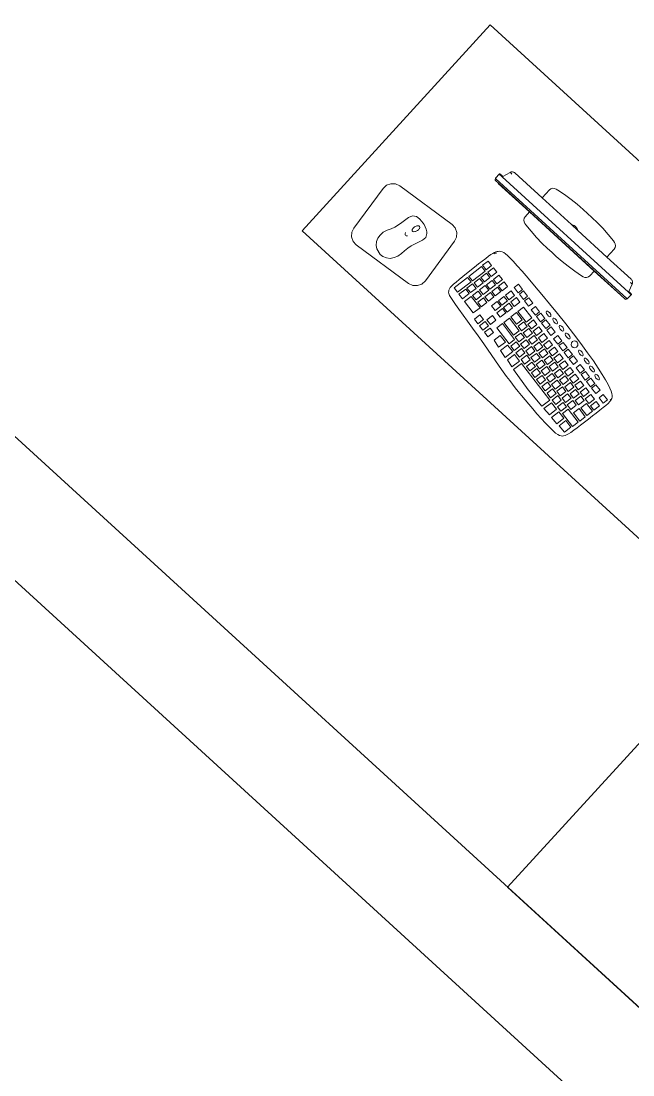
# Model space of a CAD drawing. Header units: metres. Extents: x 750 to 3116, y -341 to 1465.
# Drawn here: x 1560.61 to 1561.937, y 27.306 to 29.59 of the extents above; entities that cross this region are included whole.
import ezdxf

# ---------------------------------------------------------------- set-up
doc = ezdxf.new("R2010")
doc.units = ezdxf.units.M
doc.layers.add('Furniture', color=44, linetype='Continuous', lineweight=5)
doc.layers.add('Wall ext', color=20, linetype='Continuous', lineweight=18)

# ---------------------------------------------------------------- blocks, each defined once
blk = doc.blocks.new('shop counter1')
at = {"layer": 'Furniture'}
for p, q in [((11493451.7567, 4446032.9401), (11493452.3067, 4446032.9401)), ((11493451.7567, 4446032.9401), (11493451.7567, 4446032.1901)), ((11493451.7567, 4446032.1901), (11493450.4684, 4446032.1901)), ((11493450.4684, 4446031.5856), (11493450.4684, 4446032.1901)), ((11493451.1115, 4446032.1394), (11493451.0976, 4446032.1379)), ((11493451.1255, 4446032.1408), (11493451.1115, 4446032.1394)), ((11493451.139, 4446032.1419), (11493451.1255, 4446032.1408)), ((11493451.1513, 4446032.1427), (11493451.139, 4446032.1419)), ((11493451.1617, 4446032.1431), (11493451.1513, 4446032.1427)), ((11493451.1696, 4446032.143), (11493451.1617, 4446032.1431)), ((11493451.1754, 4446032.1424), (11493451.1696, 4446032.143)), ((11493451.1796, 4446032.1413), (11493451.1754, 4446032.1424)), ((11493451.1825, 4446032.1399), (11493451.1796, 4446032.1413)), ((11493451.1848, 4446032.1381), (11493451.1825, 4446032.1399)), ((11493451.1848, 4446032.1381), (11493451.1867, 4446032.136)), ((11493450.5498, 4446032.1201), (11493450.5468, 4446032.1104)), ((11493450.5563, 4446032.1279), (11493450.5498, 4446032.1201)), ((11493450.5653, 4446032.1326), (11493450.5563, 4446032.1279)), ((11493450.5754, 4446032.1335), (11493450.5653, 4446032.1326)), ((11493450.5754, 4446032.1335), (11493450.7156, 4446032.1188)), ((11493450.7156, 4446032.1188), (11493450.7252, 4446032.1158)), ((11493450.7252, 4446032.1158), (11493450.733, 4446032.1093)), ((11493450.9242, 4446032.1058), (11493450.9815, 4446032.1184)), ((11493450.9961, 4446032.1215), (11493450.9815, 4446032.1184)), ((11493451.0084, 4446032.1241), (11493450.9961, 4446032.1215)), ((11493451.0192, 4446032.1262), (11493451.0084, 4446032.1241)), ((11493451.0292, 4446032.1281), (11493451.0192, 4446032.1262)), ((11493451.039, 4446032.1298), (11493451.0292, 4446032.1281)), ((11493451.0493, 4446032.1314), (11493451.039, 4446032.1298)), ((11493451.0603, 4446032.1331), (11493451.0493, 4446032.1314)), ((11493451.072, 4446032.1347), (11493451.0603, 4446032.1331)), ((11493451.0621, 4446032.1142), (11493451.1085, 4446032.1201)), ((11493451.0844, 4446032.1363), (11493451.072, 4446032.1347)), ((11493451.0976, 4446032.1379), (11493451.0844, 4446032.1363)), ((11493451.1085, 4446032.1201), (11493451.1122, 4446032.0989)), ((11493451.115, 4446032.1211), (11493451.133, 4446032.1227)), ((11493451.1187, 4446032.1005), (11493451.115, 4446032.1211)), ((11493451.133, 4446032.1227), (11493451.1363, 4446032.1036)), ((11493451.1401, 4446032.1246), (11493451.158, 4446032.1263)), ((11493451.1437, 4446032.1041), (11493451.1401, 4446032.1246)), ((11493451.158, 4446032.1263), (11493451.1614, 4446032.1072)), ((11493451.1646, 4446032.1267), (11493451.1825, 4446032.1283)), ((11493451.1678, 4446032.1083), (11493451.1646, 4446032.1267)), ((11493451.1825, 4446032.1283), (11493451.1855, 4446032.1114)), ((11493451.1884, 4446032.1334), (11493451.1867, 4446032.136)), ((11493451.19, 4446032.13), (11493451.1884, 4446032.1334)), ((11493451.1915, 4446032.1255), (11493451.19, 4446032.13)), ((11493451.193, 4446032.1196), (11493451.1915, 4446032.1255)), ((11493451.1946, 4446032.1121), (11493451.193, 4446032.1196)), ((11493450.5468, 4446032.1104), (11493450.5357, 4446032.0042)), ((11493450.5998, 4446032.0913), (11493450.603, 4446032.0989)), ((11493450.603, 4446032.0989), (11493450.6081, 4446032.1057)), ((11493450.6081, 4446032.1057), (11493450.6138, 4446032.1101)), ((11493450.6138, 4446032.1101), (11493450.6277, 4446032.114)), ((11493450.6277, 4446032.114), (11493450.6349, 4446032.1134)), ((11493450.6349, 4446032.1134), (11493450.6428, 4446032.1103)), ((11493450.6428, 4446032.1103), (11493450.6495, 4446032.1055)), ((11493450.6495, 4446032.1055), (11493450.6544, 4446032.0988)), ((11493450.6544, 4446032.0988), (11493450.6584, 4446032.0906)), ((11493450.733, 4446032.1093), (11493450.7377, 4446032.1003)), ((11493450.7377, 4446032.1003), (11493450.7387, 4446032.0903)), ((11493450.865, 4446032.0932), (11493450.8337, 4446032.0868)), ((11493450.8835, 4446032.097), (11493450.865, 4446032.0932)), ((11493450.9035, 4446032.1013), (11493450.8835, 4446032.097)), ((11493450.9242, 4446032.1058), (11493450.9035, 4446032.1013)), ((11493450.9608, 4446032.0915), (11493450.9782, 4446032.0961)), ((11493450.9782, 4446032.0961), (11493450.9818, 4446032.0755)), ((11493450.9855, 4446032.0967), (11493451.003, 4446032.1013)), ((11493450.9889, 4446032.0776), (11493450.9855, 4446032.0967)), ((11493451.003, 4446032.1013), (11493451.0066, 4446032.0807)), ((11493451.0094, 4446032.1028), (11493451.0621, 4446032.1142)), ((11493451.0132, 4446032.0814), (11493451.0094, 4446032.1028)), ((11493451.1122, 4446032.0989), (11493451.0132, 4446032.0814)), ((11493451.0976, 4446032.0919), (11493451.1097, 4446032.0941)), ((11493451.1097, 4446032.0941), (11493451.1124, 4446032.079)), ((11493451.1158, 4446032.0952), (11493451.128, 4446032.0973)), ((11493451.1185, 4446032.08), (11493451.1158, 4446032.0952)), ((11493451.1363, 4446032.1036), (11493451.1187, 4446032.1005)), ((11493451.128, 4446032.0973), (11493451.1306, 4446032.0822)), ((11493451.1341, 4446032.0984), (11493451.1462, 4446032.1005)), ((11493451.1367, 4446032.0833), (11493451.1341, 4446032.0984)), ((11493451.1614, 4446032.1072), (11493451.1437, 4446032.1041)), ((11493451.1462, 4446032.1005), (11493451.1489, 4446032.0854)), ((11493451.1521, 4446032.1016), (11493451.1869, 4446032.1077)), ((11493451.1548, 4446032.0864), (11493451.1521, 4446032.1016)), ((11493451.1896, 4446032.0926), (11493451.1548, 4446032.0864)), ((11493451.1855, 4446032.1114), (11493451.1678, 4446032.1083)), ((11493451.1869, 4446032.1077), (11493451.1896, 4446032.0926)), ((11493451.1963, 4446032.1034), (11493451.1946, 4446032.1121)), ((11493451.198, 4446032.0937), (11493451.1963, 4446032.1034)), ((11493451.1998, 4446032.0833), (11493451.198, 4446032.0937)), ((11493450.5992, 4446032.083), (11493450.5998, 4446032.0913)), ((11493450.6002, 4446032.0739), (11493450.5992, 4446032.083)), ((11493450.6032, 4446032.0653), (11493450.6002, 4446032.0739)), ((11493450.6584, 4446032.0906), (11493450.6604, 4446032.0817)), ((11493450.6604, 4446032.0817), (11493450.6612, 4446032.0725)), ((11493450.6612, 4446032.0725), (11493450.6624, 4446032.0635)), ((11493450.7275, 4446031.984), (11493450.7387, 4446032.0903)), ((11493450.7898, 4446032.0704), (11493450.7889, 4446032.0678)), ((11493450.7909, 4446032.0724), (11493450.7898, 4446032.0704)), ((11493450.7925, 4446032.0743), (11493450.7909, 4446032.0724)), ((11493450.7949, 4446032.0761), (11493450.7925, 4446032.0743)), ((11493450.7985, 4446032.0779), (11493450.7949, 4446032.0761)), ((11493450.8038, 4446032.0797), (11493450.7985, 4446032.0779)), ((11493450.8113, 4446032.0818), (11493450.8038, 4446032.0797)), ((11493450.8213, 4446032.0841), (11493450.8113, 4446032.0818)), ((11493450.8337, 4446032.0868), (11493450.8213, 4446032.0841)), ((11493450.8317, 4446032.0658), (11493450.8621, 4446032.0712)), ((11493450.8621, 4446032.0712), (11493450.8653, 4446032.0531)), ((11493450.873, 4446032.0797), (11493450.8852, 4446032.0819)), ((11493450.8757, 4446032.0646), (11493450.873, 4446032.0797)), ((11493450.8852, 4446032.0819), (11493450.8878, 4446032.0668)), ((11493450.8907, 4446032.0829), (11493450.9029, 4446032.085)), ((11493450.8934, 4446032.0677), (11493450.8907, 4446032.0829)), ((11493450.9055, 4446032.0699), (11493450.8934, 4446032.0677)), ((11493450.9029, 4446032.085), (11493450.9055, 4446032.0699)), ((11493450.9084, 4446032.086), (11493450.9206, 4446032.0881)), ((11493450.9111, 4446032.0709), (11493450.9084, 4446032.086)), ((11493450.9232, 4446032.073), (11493450.9111, 4446032.0709)), ((11493450.9206, 4446032.0881), (11493450.9232, 4446032.073)), ((11493450.9354, 4446032.0848), (11493450.9529, 4446032.0894)), ((11493450.9384, 4446032.0679), (11493450.9354, 4446032.0848)), ((11493450.9561, 4446032.071), (11493450.9384, 4446032.0679)), ((11493450.9529, 4446032.0894), (11493450.9561, 4446032.071)), ((11493450.9641, 4446032.0724), (11493450.9608, 4446032.0915)), ((11493450.9818, 4446032.0755), (11493450.9641, 4446032.0724)), ((11493450.9705, 4446032.0695), (11493450.9826, 4446032.0717)), ((11493450.9826, 4446032.0717), (11493450.9853, 4446032.0565)), ((11493450.9887, 4446032.0727), (11493451.0009, 4446032.0749)), ((11493450.9914, 4446032.0576), (11493450.9887, 4446032.0727)), ((11493451.0066, 4446032.0807), (11493450.9889, 4446032.0776)), ((11493451.0009, 4446032.0749), (11493451.0035, 4446032.0598)), ((11493451.007, 4446032.076), (11493451.0191, 4446032.0781)), ((11493451.0097, 4446032.0608), (11493451.007, 4446032.076)), ((11493451.0191, 4446032.0781), (11493451.0218, 4446032.063)), ((11493451.0253, 4446032.0792), (11493451.0374, 4446032.0813)), ((11493451.0279, 4446032.0641), (11493451.0253, 4446032.0792)), ((11493451.0374, 4446032.0813), (11493451.0401, 4446032.0662)), ((11493451.0428, 4446032.0823), (11493451.0549, 4446032.0844)), ((11493451.0454, 4446032.0672), (11493451.0428, 4446032.0823)), ((11493451.0549, 4446032.0844), (11493451.0576, 4446032.0693)), ((11493451.061, 4446032.0855), (11493451.0732, 4446032.0876)), ((11493451.0637, 4446032.0704), (11493451.061, 4446032.0855)), ((11493451.0758, 4446032.0725), (11493451.0637, 4446032.0704)), ((11493451.0732, 4446032.0876), (11493451.0758, 4446032.0725)), ((11493451.074, 4446032.0681), (11493451.0861, 4446032.0702)), ((11493451.0793, 4446032.0887), (11493451.0914, 4446032.0909)), ((11493451.082, 4446032.0736), (11493451.0793, 4446032.0887)), ((11493451.0941, 4446032.0757), (11493451.082, 4446032.0736)), ((11493451.0861, 4446032.0702), (11493451.0888, 4446032.0551)), ((11493451.0914, 4446032.0909), (11493451.0941, 4446032.0757)), ((11493451.0922, 4446032.0713), (11493451.1044, 4446032.0734)), ((11493451.0949, 4446032.0562), (11493451.0922, 4446032.0713)), ((11493451.1002, 4446032.0768), (11493451.0976, 4446032.0919)), ((11493451.1124, 4446032.079), (11493451.1002, 4446032.0768)), ((11493451.1044, 4446032.0734), (11493451.107, 4446032.0583)), ((11493451.1105, 4446032.0745), (11493451.1226, 4446032.0766)), ((11493451.1131, 4446032.0594), (11493451.1105, 4446032.0745)), ((11493451.1306, 4446032.0822), (11493451.1185, 4446032.08)), ((11493451.1226, 4446032.0766), (11493451.1253, 4446032.0615)), ((11493451.1287, 4446032.0777), (11493451.1409, 4446032.0799)), ((11493451.1314, 4446032.0626), (11493451.1287, 4446032.0777)), ((11493451.1489, 4446032.0854), (11493451.1367, 4446032.0833)), ((11493451.1409, 4446032.0799), (11493451.1436, 4446032.0647)), ((11493451.147, 4446032.0809), (11493451.1591, 4446032.0831)), ((11493451.1497, 4446032.0658), (11493451.147, 4446032.0809)), ((11493451.1591, 4446032.0831), (11493451.1618, 4446032.068)), ((11493451.1689, 4446032.0848), (11493451.1905, 4446032.0886)), ((11493451.1715, 4446032.0697), (11493451.1689, 4446032.0848)), ((11493451.1932, 4446032.0735), (11493451.1715, 4446032.0697)), ((11493451.1905, 4446032.0886), (11493451.1932, 4446032.0735)), ((11493451.2016, 4446032.0726), (11493451.1998, 4446032.0833)), ((11493451.2035, 4446032.062), (11493451.2016, 4446032.0726)), ((11493450.6075, 4446032.0571), (11493450.6032, 4446032.0653)), ((11493450.6112, 4446032.0488), (11493450.6075, 4446032.0571)), ((11493450.6137, 4446032.0401), (11493450.6112, 4446032.0488)), ((11493450.6624, 4446032.0635), (11493450.6649, 4446032.0548)), ((11493450.6649, 4446032.0548), (11493450.6681, 4446032.0463)), ((11493450.7885, 4446032.0645), (11493450.7884, 4446032.0602)), ((11493450.7884, 4446032.0602), (11493450.7888, 4446032.0544)), ((11493450.7889, 4446032.0678), (11493450.7885, 4446032.0645)), ((11493450.7888, 4446032.0544), (11493450.7896, 4446032.0471)), ((11493450.7896, 4446032.0471), (11493450.7908, 4446032.0383)), ((11493450.7948, 4446032.0591), (11493450.8069, 4446032.0612)), ((11493450.8012, 4446032.0228), (11493450.7948, 4446032.0591)), ((11493450.8069, 4446032.0612), (11493450.8133, 4446032.0249)), ((11493450.812, 4446032.0624), (11493450.8242, 4446032.0645)), ((11493450.8152, 4446032.0443), (11493450.812, 4446032.0624)), ((11493450.8242, 4446032.0645), (11493450.8273, 4446032.0465)), ((11493450.8349, 4446032.0478), (11493450.8317, 4446032.0658)), ((11493450.8653, 4446032.0531), (11493450.8349, 4446032.0478)), ((11493450.8537, 4446032.0477), (11493450.8658, 4446032.0498)), ((11493450.8564, 4446032.0325), (11493450.8537, 4446032.0477)), ((11493450.8658, 4446032.0498), (11493450.8685, 4446032.0347)), ((11493450.8878, 4446032.0668), (11493450.8757, 4446032.0646)), ((11493450.8943, 4446032.0627), (11493450.9064, 4446032.0649)), ((11493450.8969, 4446032.0476), (11493450.8943, 4446032.0627)), ((11493450.9091, 4446032.0497), (11493450.8969, 4446032.0476)), ((11493450.9064, 4446032.0649), (11493450.9091, 4446032.0497)), ((11493450.9215, 4446032.0609), (11493450.9644, 4446032.0684)), ((11493450.9242, 4446032.0458), (11493450.9215, 4446032.0609)), ((11493450.967, 4446032.0533), (11493450.9242, 4446032.0458)), ((11493450.925, 4446032.0418), (11493450.959, 4446032.0478)), ((11493450.959, 4446032.0478), (11493450.9617, 4446032.0327)), ((11493450.9644, 4446032.0684), (11493450.967, 4446032.0533)), ((11493450.9651, 4446032.0489), (11493450.9773, 4446032.051)), ((11493450.9678, 4446032.0338), (11493450.9651, 4446032.0489)), ((11493450.9731, 4446032.0544), (11493450.9705, 4446032.0695)), ((11493450.9853, 4446032.0565), (11493450.9731, 4446032.0544)), ((11493450.9773, 4446032.051), (11493450.98, 4446032.0359)), ((11493450.9834, 4446032.0521), (11493450.9955, 4446032.0542)), ((11493450.9861, 4446032.037), (11493450.9834, 4446032.0521)), ((11493451.0035, 4446032.0598), (11493450.9914, 4446032.0576)), ((11493450.9955, 4446032.0542), (11493450.9982, 4446032.0391)), ((11493451.0017, 4446032.0553), (11493451.0138, 4446032.0575)), ((11493451.0043, 4446032.0402), (11493451.0017, 4446032.0553)), ((11493451.0218, 4446032.063), (11493451.0097, 4446032.0608)), ((11493451.0138, 4446032.0575), (11493451.0165, 4446032.0423)), ((11493451.0199, 4446032.0585), (11493451.0321, 4446032.0607)), ((11493451.0226, 4446032.0434), (11493451.0199, 4446032.0585)), ((11493451.0401, 4446032.0662), (11493451.0279, 4446032.0641)), ((11493451.0321, 4446032.0607), (11493451.0347, 4446032.0456)), ((11493451.0382, 4446032.0618), (11493451.0503, 4446032.0639)), ((11493451.0408, 4446032.0466), (11493451.0382, 4446032.0618)), ((11493451.053, 4446032.0488), (11493451.0408, 4446032.0466)), ((11493451.0576, 4446032.0693), (11493451.0454, 4446032.0672)), ((11493451.0503, 4446032.0639), (11493451.053, 4446032.0488)), ((11493451.0557, 4446032.0648), (11493451.0679, 4446032.067)), ((11493451.0584, 4446032.0497), (11493451.0557, 4446032.0648)), ((11493451.0705, 4446032.0519), (11493451.0584, 4446032.0497)), ((11493451.062, 4446032.0463), (11493451.0741, 4446032.0484)), ((11493451.0679, 4446032.067), (11493451.0705, 4446032.0519)), ((11493451.0766, 4446032.0529), (11493451.074, 4446032.0681)), ((11493451.0741, 4446032.0484), (11493451.0768, 4446032.0333)), ((11493451.0741, 4446032.0484), (11493451.0742, 4446032.0484)), ((11493451.0742, 4446032.0484), (11493451.0769, 4446032.0333)), ((11493451.0888, 4446032.0551), (11493451.0766, 4446032.0529)), ((11493451.0803, 4446032.0495), (11493451.0924, 4446032.0516)), ((11493451.083, 4446032.0344), (11493451.0803, 4446032.0495)), ((11493451.0924, 4446032.0516), (11493451.0951, 4446032.0365)), ((11493451.107, 4446032.0583), (11493451.0949, 4446032.0562)), ((11493451.0985, 4446032.0527), (11493451.1106, 4446032.0548)), ((11493451.1011, 4446032.0376), (11493451.0985, 4446032.0527)), ((11493451.1106, 4446032.0548), (11493451.1133, 4446032.0397)), ((11493451.1253, 4446032.0615), (11493451.1131, 4446032.0594)), ((11493451.1167, 4446032.0559), (11493451.1289, 4446032.058)), ((11493451.1194, 4446032.0408), (11493451.1167, 4446032.0559)), ((11493451.1289, 4446032.058), (11493451.1315, 4446032.0429)), ((11493451.1436, 4446032.0647), (11493451.1314, 4446032.0626)), ((11493451.1351, 4446032.0591), (11493451.1472, 4446032.0613)), ((11493451.1377, 4446032.044), (11493451.1351, 4446032.0591)), ((11493451.1472, 4446032.0613), (11493451.1499, 4446032.0462)), ((11493451.1618, 4446032.068), (11493451.1497, 4446032.0658)), ((11493451.1532, 4446032.0623), (11493451.1654, 4446032.0645)), ((11493451.1559, 4446032.0472), (11493451.1532, 4446032.0623)), ((11493451.168, 4446032.0494), (11493451.1559, 4446032.0472)), ((11493451.1654, 4446032.0645), (11493451.168, 4446032.0494)), ((11493451.1671, 4446032.0451), (11493451.1793, 4446032.0472)), ((11493451.1732, 4446032.0659), (11493451.1941, 4446032.0695)), ((11493451.1759, 4446032.0507), (11493451.1732, 4446032.0659)), ((11493451.1968, 4446032.0544), (11493451.1759, 4446032.0507)), ((11493451.1793, 4446032.0472), (11493451.1819, 4446032.0321)), ((11493451.1854, 4446032.0483), (11493451.1975, 4446032.0504)), ((11493451.188, 4446032.0332), (11493451.1854, 4446032.0483)), ((11493451.1941, 4446032.0695), (11493451.1968, 4446032.0544)), ((11493451.1975, 4446032.0504), (11493451.2002, 4446032.0353)), ((11493451.2054, 4446032.0516), (11493451.2035, 4446032.062)), ((11493451.2071, 4446032.0418), (11493451.2054, 4446032.0516)), ((11493450.6154, 4446032.0312), (11493450.6137, 4446032.0401)), ((11493450.6154, 4446032.0312), (11493450.6192, 4446032.0134)), ((11493450.6365, 4446032.0419), (11493450.6377, 4446032.0447)), ((11493450.639, 4446032.0461), (11493450.6378, 4446032.0448)), ((11493450.6395, 4446032.0466), (11493450.6394, 4446032.0465)), ((11493450.6395, 4446032.0466), (11493450.6397, 4446032.0466)), ((11493450.6402, 4446032.0465), (11493450.642, 4446032.046)), ((11493450.642, 4446032.0237), (11493450.6427, 4446032.0272)), ((11493450.6421, 4446032.0459), (11493450.6446, 4446032.0442)), ((11493450.6427, 4446032.0272), (11493450.6428, 4446032.0274)), ((11493450.6428, 4446032.0274), (11493450.644, 4446032.0288)), ((11493450.644, 4446032.0288), (11493450.6445, 4446032.0292)), ((11493450.6445, 4446032.0292), (11493450.645, 4446032.0294)), ((11493450.645, 4446032.0294), (11493450.6462, 4446032.0293)), ((11493450.6462, 4446032.0293), (11493450.6479, 4446032.0287)), ((11493450.6479, 4446032.0287), (11493450.648, 4446032.0287)), ((11493450.648, 4446032.0287), (11493450.65, 4446032.0266)), ((11493450.65, 4446032.0266), (11493450.6505, 4446032.0261)), ((11493450.6505, 4446032.0261), (11493450.6507, 4446032.0257)), ((11493450.6507, 4446032.0257), (11493450.6515, 4446032.0242)), ((11493450.6515, 4446032.0242), (11493450.6522, 4446032.0226)), ((11493450.6681, 4446032.0463), (11493450.6744, 4446032.0292)), ((11493450.6744, 4446032.0292), (11493450.6756, 4446032.0202)), ((11493450.7908, 4446032.0383), (11493450.7922, 4446032.0286)), ((11493450.7922, 4446032.0286), (11493450.7938, 4446032.0181)), ((11493450.8133, 4446032.0249), (11493450.8012, 4446032.0228)), ((11493450.8273, 4446032.0465), (11493450.8152, 4446032.0443)), ((11493450.8158, 4446032.041), (11493450.8279, 4446032.0431)), ((11493450.8185, 4446032.0259), (11493450.8158, 4446032.041)), ((11493450.8306, 4446032.028), (11493450.8185, 4446032.0259)), ((11493450.8192, 4446032.0218), (11493450.8313, 4446032.0239)), ((11493450.8279, 4446032.0431), (11493450.8306, 4446032.028)), ((11493450.8313, 4446032.0239), (11493450.834, 4446032.0088)), ((11493450.8354, 4446032.0444), (11493450.8476, 4446032.0466)), ((11493450.8381, 4446032.0293), (11493450.8354, 4446032.0444)), ((11493450.8503, 4446032.0315), (11493450.8381, 4446032.0293)), ((11493450.8388, 4446032.0253), (11493450.851, 4446032.0274)), ((11493450.8415, 4446032.0101), (11493450.8388, 4446032.0253)), ((11493450.8476, 4446032.0466), (11493450.8503, 4446032.0315)), ((11493450.851, 4446032.0274), (11493450.8536, 4446032.0123)), ((11493450.8685, 4446032.0347), (11493450.8564, 4446032.0325)), ((11493450.8571, 4446032.0285), (11493450.8692, 4446032.0306)), ((11493450.8598, 4446032.0134), (11493450.8571, 4446032.0285)), ((11493450.8692, 4446032.0306), (11493450.8719, 4446032.0155)), ((11493450.8813, 4446032.0334), (11493450.8934, 4446032.0355)), ((11493450.8839, 4446032.0182), (11493450.8813, 4446032.0334)), ((11493450.8934, 4446032.0355), (11493450.8961, 4446032.0204)), ((11493450.8995, 4446032.0366), (11493450.9117, 4446032.0387)), ((11493450.9022, 4446032.0215), (11493450.8995, 4446032.0366)), ((11493450.9117, 4446032.0387), (11493450.9143, 4446032.0236)), ((11493450.9276, 4446032.0267), (11493450.925, 4446032.0418)), ((11493450.9617, 4446032.0327), (11493450.9276, 4446032.0267)), ((11493450.9283, 4446032.0227), (11493450.9477, 4446032.0261)), ((11493450.9477, 4446032.0261), (11493450.9504, 4446032.011)), ((11493450.9532, 4446032.0271), (11493450.9654, 4446032.0292)), ((11493450.9559, 4446032.0119), (11493450.9532, 4446032.0271)), ((11493450.9654, 4446032.0292), (11493450.968, 4446032.0141)), ((11493450.98, 4446032.0359), (11493450.9678, 4446032.0338)), ((11493450.9715, 4446032.0303), (11493450.9836, 4446032.0324)), ((11493450.9741, 4446032.0152), (11493450.9715, 4446032.0303)), ((11493450.9836, 4446032.0324), (11493450.9863, 4446032.0173)), ((11493450.9982, 4446032.0391), (11493450.9861, 4446032.037)), ((11493450.9897, 4446032.0335), (11493451.0019, 4446032.0356)), ((11493450.9924, 4446032.0184), (11493450.9897, 4446032.0335)), ((11493451.0019, 4446032.0356), (11493451.0046, 4446032.0205)), ((11493451.0165, 4446032.0423), (11493451.0043, 4446032.0402)), ((11493451.008, 4446032.0367), (11493451.0201, 4446032.0389)), ((11493451.0107, 4446032.0216), (11493451.008, 4446032.0367)), ((11493451.0201, 4446032.0389), (11493451.0228, 4446032.0237)), ((11493451.0347, 4446032.0456), (11493451.0226, 4446032.0434)), ((11493451.0262, 4446032.0399), (11493451.0383, 4446032.0421)), ((11493451.0288, 4446032.0248), (11493451.0262, 4446032.0399)), ((11493451.041, 4446032.0269), (11493451.0288, 4446032.0248)), ((11493451.0383, 4446032.0421), (11493451.041, 4446032.0269)), ((11493451.0393, 4446032.0225), (11493451.0515, 4446032.0247)), ((11493451.0444, 4446032.0431), (11493451.0566, 4446032.0453)), ((11493451.0471, 4446032.028), (11493451.0444, 4446032.0431)), ((11493451.0592, 4446032.0302), (11493451.0471, 4446032.028)), ((11493451.0515, 4446032.0247), (11493451.0541, 4446032.0096)), ((11493451.0566, 4446032.0453), (11493451.0592, 4446032.0302)), ((11493451.0576, 4446032.0258), (11493451.0697, 4446032.0279)), ((11493451.0602, 4446032.0106), (11493451.0576, 4446032.0258)), ((11493451.0619, 4446032.0462), (11493451.062, 4446032.0463)), ((11493451.0646, 4446032.0311), (11493451.0619, 4446032.0462)), ((11493451.0647, 4446032.0311), (11493451.062, 4446032.0463)), ((11493451.0647, 4446032.0311), (11493451.0646, 4446032.0311)), ((11493451.0768, 4446032.0333), (11493451.0647, 4446032.0311)), ((11493451.0697, 4446032.0279), (11493451.0724, 4446032.0128)), ((11493451.0758, 4446032.029), (11493451.088, 4446032.0311)), ((11493451.0785, 4446032.0139), (11493451.0758, 4446032.029)), ((11493451.0769, 4446032.0333), (11493451.0768, 4446032.0333)), ((11493451.0951, 4446032.0365), (11493451.083, 4446032.0344)), ((11493451.088, 4446032.0311), (11493451.0906, 4446032.016)), ((11493451.0941, 4446032.0322), (11493451.1062, 4446032.0343)), ((11493451.0968, 4446032.0171), (11493451.0941, 4446032.0322)), ((11493451.1133, 4446032.0397), (11493451.1011, 4446032.0376)), ((11493451.1062, 4446032.0343), (11493451.1089, 4446032.0192)), ((11493451.1123, 4446032.0354), (11493451.1245, 4446032.0376)), ((11493451.115, 4446032.0203), (11493451.1123, 4446032.0354)), ((11493451.1315, 4446032.0429), (11493451.1194, 4446032.0408)), ((11493451.1245, 4446032.0376), (11493451.1272, 4446032.0224)), ((11493451.1306, 4446032.0386), (11493451.1427, 4446032.0408)), ((11493451.1333, 4446032.0235), (11493451.1306, 4446032.0386)), ((11493451.1454, 4446032.0257), (11493451.1333, 4446032.0235)), ((11493451.1499, 4446032.0462), (11493451.1377, 4446032.044)), ((11493451.1427, 4446032.0408), (11493451.1454, 4446032.0257)), ((11493451.1489, 4446032.0419), (11493451.161, 4446032.044)), ((11493451.1515, 4446032.0267), (11493451.1489, 4446032.0419)), ((11493451.1637, 4446032.0289), (11493451.1515, 4446032.0267)), ((11493451.161, 4446032.044), (11493451.1637, 4446032.0289)), ((11493451.1698, 4446032.03), (11493451.1671, 4446032.0451)), ((11493451.1819, 4446032.0321), (11493451.1698, 4446032.03)), ((11493451.1875, 4446032.0232), (11493451.2019, 4446032.0258)), ((11493451.2002, 4446032.0353), (11493451.188, 4446032.0332)), ((11493451.2019, 4446032.0258), (11493451.2039, 4446032.0143)), ((11493451.2086, 4446032.0329), (11493451.2071, 4446032.0418)), ((11493451.2097, 4446032.0251), (11493451.2086, 4446032.0329)), ((11493451.2103, 4446032.0188), (11493451.2097, 4446032.0251)), ((11493450.5357, 4446032.0042), (11493450.5366, 4446031.9941)), ((11493450.6229, 4446032.0051), (11493450.6192, 4446032.0134)), ((11493450.6304, 4446032.0005), (11493450.6229, 4446032.0051)), ((11493450.6507, 4446032.0011), (11493450.6399, 4446031.9994)), ((11493450.642, 4446032.0233), (11493450.642, 4446032.0237)), ((11493450.642, 4446032.0225), (11493450.642, 4446032.0233)), ((11493450.6423, 4446032.02), (11493450.642, 4446032.0225)), ((11493450.6424, 4446032.0198), (11493450.6423, 4446032.02)), ((11493450.6425, 4446032.0194), (11493450.6424, 4446032.0198)), ((11493450.6427, 4446032.0189), (11493450.6425, 4446032.0194)), ((11493450.6437, 4446032.0162), (11493450.6427, 4446032.0189)), ((11493450.6447, 4446032.0146), (11493450.6437, 4446032.0162)), ((11493450.6456, 4446032.0134), (11493450.6447, 4446032.0146)), ((11493450.6457, 4446032.0133), (11493450.6456, 4446032.0134)), ((11493450.6457, 4446032.0133), (11493450.6478, 4446032.0118)), ((11493450.6478, 4446032.0118), (11493450.65, 4446032.0117)), ((11493450.65, 4446032.0117), (11493450.6518, 4446032.013)), ((11493450.6542, 4446032.0021), (11493450.6507, 4446032.0011)), ((11493450.6518, 4446032.013), (11493450.6526, 4446032.0148)), ((11493450.6522, 4446032.0226), (11493450.6524, 4446032.0215)), ((11493450.6524, 4446032.0215), (11493450.653, 4446032.0189)), ((11493450.6528, 4446032.0153), (11493450.6526, 4446032.0148)), ((11493450.6529, 4446032.0155), (11493450.6528, 4446032.0153)), ((11493450.653, 4446032.0189), (11493450.6529, 4446032.0169)), ((11493450.6529, 4446032.0169), (11493450.6529, 4446032.0155)), ((11493450.6642, 4446032.0064), (11493450.6542, 4446032.0021)), ((11493450.6695, 4446032.0098), (11493450.6642, 4446032.0064)), ((11493450.6717, 4446032.0123), (11493450.6695, 4446032.0098)), ((11493450.6756, 4446032.0202), (11493450.6717, 4446032.0123)), ((11493450.7938, 4446032.0181), (11493450.7973, 4446031.9961)), ((11493450.8018, 4446032.0193), (11493450.814, 4446032.0214)), ((11493450.8078, 4446031.9852), (11493450.8018, 4446032.0193)), ((11493450.814, 4446032.0214), (11493450.82, 4446031.9873)), ((11493450.8218, 4446032.0067), (11493450.8192, 4446032.0218)), ((11493450.834, 4446032.0088), (11493450.8218, 4446032.0067)), ((11493450.8224, 4446032.0033), (11493450.8346, 4446032.0055)), ((11493450.8251, 4446031.9882), (11493450.8224, 4446032.0033)), ((11493450.8346, 4446032.0055), (11493450.8372, 4446031.9903)), ((11493450.8536, 4446032.0123), (11493450.8415, 4446032.0101)), ((11493450.8421, 4446032.0068), (11493450.8542, 4446032.0089)), ((11493450.8447, 4446031.9917), (11493450.8421, 4446032.0068)), ((11493450.8542, 4446032.0089), (11493450.8569, 4446031.9938)), ((11493450.8719, 4446032.0155), (11493450.8598, 4446032.0134)), ((11493450.8603, 4446032.01), (11493450.8725, 4446032.0122)), ((11493450.863, 4446031.9949), (11493450.8603, 4446032.01)), ((11493450.8725, 4446032.0122), (11493450.8752, 4446031.997)), ((11493450.8961, 4446032.0204), (11493450.8839, 4446032.0182)), ((11493450.8845, 4446032.0151), (11493450.8966, 4446032.0173)), ((11493450.8871, 4446032), (11493450.8845, 4446032.0151)), ((11493450.8993, 4446032.0021), (11493450.8871, 4446032)), ((11493450.8966, 4446032.0173), (11493450.8993, 4446032.0021)), ((11493450.9143, 4446032.0236), (11493450.9022, 4446032.0215)), ((11493450.9027, 4446032.0183), (11493450.9149, 4446032.0205)), ((11493450.9054, 4446032.0032), (11493450.9027, 4446032.0183)), ((11493450.9175, 4446032.0054), (11493450.9054, 4446032.0032)), ((11493450.9061, 4446031.9991), (11493450.9183, 4446032.0012)), ((11493450.9149, 4446032.0205), (11493450.9175, 4446032.0054)), ((11493450.9183, 4446032.0012), (11493450.9209, 4446031.9861)), ((11493450.931, 4446032.0075), (11493450.9283, 4446032.0227)), ((11493450.9504, 4446032.011), (11493450.931, 4446032.0075)), ((11493450.9315, 4446032.0035), (11493450.9604, 4446032.0086)), ((11493450.9342, 4446031.9884), (11493450.9315, 4446032.0035)), ((11493450.968, 4446032.0141), (11493450.9559, 4446032.0119)), ((11493450.9604, 4446032.0086), (11493450.9631, 4446031.9935)), ((11493450.9663, 4446032.0097), (11493450.9784, 4446032.0118)), ((11493450.9689, 4446031.9945), (11493450.9663, 4446032.0097)), ((11493450.9863, 4446032.0173), (11493450.9741, 4446032.0152)), ((11493450.9784, 4446032.0118), (11493450.9811, 4446031.9967)), ((11493450.9845, 4446032.0129), (11493450.9967, 4446032.015)), ((11493450.9872, 4446031.9978), (11493450.9845, 4446032.0129)), ((11493451.0046, 4446032.0205), (11493450.9924, 4446032.0184)), ((11493450.9967, 4446032.015), (11493450.9993, 4446031.9999)), ((11493451.0028, 4446032.0161), (11493451.0149, 4446032.0182)), ((11493451.0055, 4446032.001), (11493451.0028, 4446032.0161)), ((11493451.0176, 4446032.0031), (11493451.0055, 4446032.001)), ((11493451.0228, 4446032.0237), (11493451.0107, 4446032.0216)), ((11493451.0149, 4446032.0182), (11493451.0176, 4446032.0031)), ((11493451.0211, 4446032.0193), (11493451.0332, 4446032.0215)), ((11493451.0237, 4446032.0042), (11493451.0211, 4446032.0193)), ((11493451.0359, 4446032.0063), (11493451.0237, 4446032.0042)), ((11493451.0332, 4446032.0215), (11493451.0359, 4446032.0063)), ((11493451.042, 4446032.0074), (11493451.0393, 4446032.0225)), ((11493451.0541, 4446032.0096), (11493451.042, 4446032.0074)), ((11493451.0724, 4446032.0128), (11493451.0602, 4446032.0106)), ((11493451.0652, 4446032.0017), (11493451.0795, 4446032.0042)), ((11493451.0672, 4446031.9902), (11493451.0652, 4446032.0017)), ((11493451.0906, 4446032.016), (11493451.0785, 4446032.0139)), ((11493451.0795, 4446032.0042), (11493451.0816, 4446031.9927)), ((11493451.0835, 4446032.0049), (11493451.0978, 4446032.0074)), ((11493451.0855, 4446031.9934), (11493451.0835, 4446032.0049)), ((11493451.1089, 4446032.0192), (11493451.0968, 4446032.0171)), ((11493451.0978, 4446032.0074), (11493451.0998, 4446031.9959)), ((11493451.107, 4446032.009), (11493451.1213, 4446032.0115)), ((11493451.109, 4446031.9976), (11493451.107, 4446032.009)), ((11493451.1272, 4446032.0224), (11493451.115, 4446032.0203)), ((11493451.1213, 4446032.0115), (11493451.1233, 4446032.0001)), ((11493451.1252, 4446032.0122), (11493451.1396, 4446032.0148)), ((11493451.1272, 4446032.0008), (11493451.1252, 4446032.0122)), ((11493451.1416, 4446032.0033), (11493451.1272, 4446032.0008)), ((11493451.1396, 4446032.0148), (11493451.1416, 4446032.0033)), ((11493451.1435, 4446032.0155), (11493451.1578, 4446032.018)), ((11493451.1455, 4446032.004), (11493451.1435, 4446032.0155)), ((11493451.1598, 4446032.0065), (11493451.1455, 4446032.004)), ((11493451.1578, 4446032.018), (11493451.1598, 4446032.0065)), ((11493451.1617, 4446032.0187), (11493451.1761, 4446032.0212)), ((11493451.1638, 4446032.0072), (11493451.1617, 4446032.0187)), ((11493451.1781, 4446032.0097), (11493451.1638, 4446032.0072)), ((11493451.1761, 4446032.0212), (11493451.1781, 4446032.0097)), ((11493451.1896, 4446032.0118), (11493451.1875, 4446032.0232)), ((11493451.2039, 4446032.0143), (11493451.1896, 4446032.0118)), ((11493451.205, 4446032.0001), (11493451.2074, 4446032.0029)), ((11493451.2074, 4446032.0029), (11493451.209, 4446032.0059)), ((11493451.2087, 4446032.0096), (11493451.2076, 4446032.0098)), ((11493451.209, 4446032.0059), (11493451.21, 4446032.0094)), ((11493451.21, 4446032.0094), (11493451.2094, 4446032.0095)), ((11493451.21, 4446032.0094), (11493451.2104, 4446032.0136)), ((11493451.2104, 4446032.0136), (11493451.2103, 4446032.0188)), ((11493450.5366, 4446031.9941), (11493450.5413, 4446031.9852)), ((11493450.5413, 4446031.9852), (11493450.5491, 4446031.9787)), ((11493450.5491, 4446031.9787), (11493450.5588, 4446031.9757)), ((11493450.6337, 4446031.9995), (11493450.6304, 4446032.0005)), ((11493450.6399, 4446031.9994), (11493450.6337, 4446031.9995)), ((11493450.7245, 4446031.9744), (11493450.7275, 4446031.984)), ((11493450.7973, 4446031.9961), (11493450.7991, 4446031.9853)), ((11493450.7991, 4446031.9853), (11493450.8008, 4446031.9752)), ((11493450.8074, 4446031.9816), (11493450.8196, 4446031.9838)), ((11493450.8101, 4446031.9665), (11493450.8074, 4446031.9816)), ((11493450.82, 4446031.9873), (11493450.8078, 4446031.9852)), ((11493450.8196, 4446031.9838), (11493450.8222, 4446031.9687)), ((11493450.8372, 4446031.9903), (11493450.8251, 4446031.9882)), ((11493450.8257, 4446031.9849), (11493450.8378, 4446031.987)), ((11493450.8283, 4446031.9697), (11493450.8257, 4446031.9849)), ((11493450.8378, 4446031.987), (11493450.8405, 4446031.9719)), ((11493450.8569, 4446031.9938), (11493450.8447, 4446031.9917)), ((11493450.8453, 4446031.9883), (11493450.8575, 4446031.9905)), ((11493450.848, 4446031.9732), (11493450.8453, 4446031.9883)), ((11493450.8575, 4446031.9905), (11493450.8601, 4446031.9754)), ((11493450.8752, 4446031.997), (11493450.863, 4446031.9949)), ((11493450.8636, 4446031.9916), (11493450.8757, 4446031.9937)), ((11493450.8663, 4446031.9764), (11493450.8636, 4446031.9916)), ((11493450.8784, 4446031.9786), (11493450.8663, 4446031.9764)), ((11493450.8757, 4446031.9937), (11493450.8784, 4446031.9786)), ((11493450.8879, 4446031.9958), (11493450.9, 4446031.998)), ((11493450.8905, 4446031.9807), (11493450.8879, 4446031.9958)), ((11493450.9027, 4446031.9829), (11493450.8905, 4446031.9807)), ((11493450.9, 4446031.998), (11493450.9027, 4446031.9829)), ((11493450.9088, 4446031.9839), (11493450.9061, 4446031.9991)), ((11493450.9209, 4446031.9861), (11493450.9088, 4446031.9839)), ((11493450.9267, 4446031.9772), (11493450.9411, 4446031.9798)), ((11493450.9631, 4446031.9935), (11493450.9342, 4446031.9884)), ((11493450.9411, 4446031.9798), (11493450.9431, 4446031.9683)), ((11493450.9502, 4446031.9814), (11493450.9646, 4446031.9839)), ((11493450.9522, 4446031.9699), (11493450.9502, 4446031.9814)), ((11493450.9646, 4446031.9839), (11493450.9666, 4446031.9724)), ((11493450.9685, 4446031.9846), (11493450.9828, 4446031.9871)), ((11493450.9705, 4446031.9731), (11493450.9685, 4446031.9846)), ((11493450.9811, 4446031.9967), (11493450.9689, 4446031.9945)), ((11493450.9828, 4446031.9871), (11493450.9848, 4446031.9757)), ((11493450.9867, 4446031.9878), (11493451.0011, 4446031.9903)), ((11493450.9888, 4446031.9764), (11493450.9867, 4446031.9878)), ((11493450.9993, 4446031.9999), (11493450.9872, 4446031.9978)), ((11493451.0031, 4446031.9789), (11493450.9888, 4446031.9764)), ((11493451.0011, 4446031.9903), (11493451.0031, 4446031.9789)), ((11493451.005, 4446031.991), (11493451.0193, 4446031.9936)), ((11493451.007, 4446031.9796), (11493451.005, 4446031.991)), ((11493451.0214, 4446031.9821), (11493451.007, 4446031.9796)), ((11493451.0193, 4446031.9936), (11493451.0214, 4446031.9821)), ((11493451.0287, 4446031.9952), (11493451.043, 4446031.9977)), ((11493451.0307, 4446031.9837), (11493451.0287, 4446031.9952)), ((11493451.045, 4446031.9863), (11493451.0307, 4446031.9837)), ((11493451.043, 4446031.9977), (11493451.045, 4446031.9863)), ((11493451.0469, 4446031.9984), (11493451.0613, 4446032.001)), ((11493451.049, 4446031.987), (11493451.0469, 4446031.9984)), ((11493451.0633, 4446031.9895), (11493451.049, 4446031.987)), ((11493451.0613, 4446032.001), (11493451.0633, 4446031.9895)), ((11493451.0631, 4446031.976), (11493451.0654, 4446031.9792)), ((11493451.0654, 4446031.9792), (11493451.0689, 4446031.9808)), ((11493451.0816, 4446031.9927), (11493451.0672, 4446031.9902)), ((11493451.0689, 4446031.9808), (11493451.0727, 4446031.9805)), ((11493451.0727, 4446031.9805), (11493451.0759, 4446031.9783)), ((11493451.0759, 4446031.9783), (11493451.0775, 4446031.9748)), ((11493451.0998, 4446031.9959), (11493451.0855, 4446031.9934)), ((11493451.0855, 4446031.9768), (11493451.0862, 4446031.9786)), ((11493451.0862, 4446031.9786), (11493451.0886, 4446031.9803)), ((11493451.0886, 4446031.9803), (11493451.0922, 4446031.9814)), ((11493451.0922, 4446031.9814), (11493451.096, 4446031.9816)), ((11493451.096, 4446031.9816), (11493451.0989, 4446031.9809)), ((11493451.0989, 4446031.9809), (11493451.1002, 4446031.9794)), ((11493451.1002, 4446031.9794), (11493451.0995, 4446031.9776)), ((11493451.1065, 4446031.9811), (11493451.1072, 4446031.983)), ((11493451.1078, 4446031.9797), (11493451.1065, 4446031.9811)), ((11493451.1072, 4446031.983), (11493451.1097, 4446031.9846)), ((11493451.1107, 4446031.9789), (11493451.1078, 4446031.9797)), ((11493451.1233, 4446032.0001), (11493451.109, 4446031.9976)), ((11493451.1097, 4446031.9846), (11493451.1133, 4446031.9857)), ((11493451.1145, 4446031.9792), (11493451.1107, 4446031.9789)), ((11493451.1133, 4446031.9857), (11493451.1171, 4446031.9859)), ((11493451.1181, 4446031.9802), (11493451.1145, 4446031.9792)), ((11493451.1171, 4446031.9859), (11493451.12, 4446031.9852)), ((11493451.1205, 4446031.9819), (11493451.1181, 4446031.9802)), ((11493451.12, 4446031.9852), (11493451.1212, 4446031.9837)), ((11493451.1212, 4446031.9837), (11493451.1205, 4446031.9819)), ((11493451.1268, 4446031.986), (11493451.1275, 4446031.9878)), ((11493451.1281, 4446031.9845), (11493451.1268, 4446031.986)), ((11493451.1275, 4446031.9878), (11493451.13, 4446031.9895)), ((11493451.131, 4446031.9838), (11493451.1281, 4446031.9845)), ((11493451.13, 4446031.9895), (11493451.1336, 4446031.9906)), ((11493451.1348, 4446031.984), (11493451.131, 4446031.9838)), ((11493451.1336, 4446031.9906), (11493451.1374, 4446031.9908)), ((11493451.1384, 4446031.9851), (11493451.1348, 4446031.984)), ((11493451.1374, 4446031.9908), (11493451.1403, 4446031.9901)), ((11493451.1409, 4446031.9868), (11493451.1384, 4446031.9851)), ((11493451.1403, 4446031.9901), (11493451.1416, 4446031.9886)), ((11493451.1416, 4446031.9886), (11493451.1409, 4446031.9868)), ((11493451.143, 4446031.9769), (11493451.1587, 4446031.9812)), ((11493451.147, 4446031.9915), (11493451.1477, 4446031.9933)), ((11493451.1483, 4446031.99), (11493451.147, 4446031.9915)), ((11493451.1477, 4446031.9933), (11493451.1502, 4446031.995)), ((11493451.1512, 4446031.9893), (11493451.1483, 4446031.99)), ((11493451.1502, 4446031.995), (11493451.1538, 4446031.9961)), ((11493451.155, 4446031.9895), (11493451.1512, 4446031.9893)), ((11493451.1538, 4446031.9961), (11493451.1576, 4446031.9963)), ((11493451.1586, 4446031.9906), (11493451.155, 4446031.9895)), ((11493451.1576, 4446031.9963), (11493451.1605, 4446031.9956)), ((11493451.1611, 4446031.9923), (11493451.1586, 4446031.9906)), ((11493451.1587, 4446031.9812), (11493451.1719, 4446031.9851)), ((11493451.1605, 4446031.9956), (11493451.1618, 4446031.9941)), ((11493451.1618, 4446031.9941), (11493451.1611, 4446031.9923)), ((11493451.1719, 4446031.9851), (11493451.1825, 4446031.9886)), ((11493451.1825, 4446031.9886), (11493451.1908, 4446031.9918)), ((11493451.1908, 4446031.9918), (11493451.1971, 4446031.9947)), ((11493451.1971, 4446031.9947), (11493451.2018, 4446031.9974)), ((11493451.2018, 4446031.9974), (11493451.205, 4446032.0001)), ((11493450.5588, 4446031.9757), (11493450.699, 4446031.9609)), ((11493450.699, 4446031.9609), (11493450.7091, 4446031.9619)), ((11493450.7091, 4446031.9619), (11493450.718, 4446031.9666)), ((11493450.718, 4446031.9666), (11493450.7245, 4446031.9744)), ((11493450.8008, 4446031.9752), (11493450.8024, 4446031.9661)), ((11493450.8024, 4446031.9661), (11493450.8039, 4446031.9583)), ((11493450.8039, 4446031.9583), (11493450.8052, 4446031.9521)), ((11493450.8222, 4446031.9687), (11493450.8101, 4446031.9665)), ((11493450.8405, 4446031.9719), (11493450.8283, 4446031.9697)), ((11493450.8601, 4446031.9754), (11493450.848, 4446031.9732)), ((11493450.8902, 4446031.9708), (11493450.9045, 4446031.9733)), ((11493450.8922, 4446031.9593), (11493450.8902, 4446031.9708)), ((11493450.9066, 4446031.9619), (11493450.8922, 4446031.9593)), ((11493450.9045, 4446031.9733), (11493450.9066, 4446031.9619)), ((11493450.9085, 4446031.974), (11493450.9228, 4446031.9765)), ((11493450.9105, 4446031.9626), (11493450.9085, 4446031.974)), ((11493450.9248, 4446031.9651), (11493450.9105, 4446031.9626)), ((11493450.9228, 4446031.9765), (11493450.9248, 4446031.9651)), ((11493450.9287, 4446031.9658), (11493450.9267, 4446031.9772)), ((11493450.9431, 4446031.9683), (11493450.9287, 4446031.9658)), ((11493450.9666, 4446031.9724), (11493450.9522, 4446031.9699)), ((11493450.9848, 4446031.9757), (11493450.9705, 4446031.9731)), ((11493450.9768, 4446031.9615), (11493450.9775, 4446031.9633)), ((11493450.978, 4446031.96), (11493450.9768, 4446031.9615)), ((11493450.9775, 4446031.9633), (11493450.9799, 4446031.965)), ((11493450.981, 4446031.9593), (11493450.978, 4446031.96)), ((11493450.9799, 4446031.965), (11493450.9836, 4446031.9661)), ((11493450.9847, 4446031.9595), (11493450.981, 4446031.9593)), ((11493450.9836, 4446031.9661), (11493450.9873, 4446031.9663)), ((11493450.9883, 4446031.9606), (11493450.9847, 4446031.9595)), ((11493450.9873, 4446031.9663), (11493450.9902, 4446031.9655)), ((11493450.9908, 4446031.9623), (11493450.9883, 4446031.9606)), ((11493450.9902, 4446031.9655), (11493450.9915, 4446031.9641)), ((11493450.9915, 4446031.9641), (11493450.9908, 4446031.9623)), ((11493450.9976, 4446031.9632), (11493450.9983, 4446031.965)), ((11493450.9989, 4446031.9618), (11493450.9976, 4446031.9632)), ((11493450.9983, 4446031.965), (11493451.0008, 4446031.9667)), ((11493451.0018, 4446031.961), (11493450.9989, 4446031.9618)), ((11493451.0008, 4446031.9667), (11493451.0044, 4446031.9678)), ((11493451.0056, 4446031.9612), (11493451.0018, 4446031.961)), ((11493451.0044, 4446031.9678), (11493451.0082, 4446031.968)), ((11493451.0092, 4446031.9623), (11493451.0056, 4446031.9612)), ((11493451.0082, 4446031.968), (11493451.0111, 4446031.9673)), ((11493451.0117, 4446031.964), (11493451.0092, 4446031.9623)), ((11493451.0111, 4446031.9673), (11493451.0124, 4446031.9658)), ((11493451.0124, 4446031.9658), (11493451.0117, 4446031.964)), ((11493451.0184, 4446031.9656), (11493451.0191, 4446031.9674)), ((11493451.0197, 4446031.9641), (11493451.0184, 4446031.9656)), ((11493451.0191, 4446031.9674), (11493451.0216, 4446031.9691)), ((11493451.0226, 4446031.9634), (11493451.0197, 4446031.9641)), ((11493451.0216, 4446031.9691), (11493451.0252, 4446031.9702)), ((11493451.0263, 4446031.9636), (11493451.0226, 4446031.9634)), ((11493451.0252, 4446031.9702), (11493451.0289, 4446031.9704)), ((11493451.0259, 4446031.9535), (11493451.0532, 4446031.9582)), ((11493451.0299, 4446031.9647), (11493451.0263, 4446031.9636)), ((11493451.0289, 4446031.9704), (11493451.0318, 4446031.9697)), ((11493451.0324, 4446031.9664), (11493451.0299, 4446031.9647)), ((11493451.0318, 4446031.9697), (11493451.0331, 4446031.9682)), ((11493451.0331, 4446031.9682), (11493451.0324, 4446031.9664)), ((11493451.0397, 4446031.9687), (11493451.0404, 4446031.9705)), ((11493451.0409, 4446031.9672), (11493451.0397, 4446031.9687)), ((11493451.0404, 4446031.9705), (11493451.0428, 4446031.9722)), ((11493451.0438, 4446031.9665), (11493451.0409, 4446031.9672)), ((11493451.0428, 4446031.9722), (11493451.0464, 4446031.9733)), ((11493451.0476, 4446031.9667), (11493451.0438, 4446031.9665)), ((11493451.0464, 4446031.9733), (11493451.0502, 4446031.9735)), ((11493451.0512, 4446031.9678), (11493451.0476, 4446031.9667)), ((11493451.0502, 4446031.9735), (11493451.0531, 4446031.9728)), ((11493451.0537, 4446031.9695), (11493451.0512, 4446031.9678)), ((11493451.0531, 4446031.9728), (11493451.0544, 4446031.9713)), ((11493451.0532, 4446031.9582), (11493451.0793, 4446031.963)), ((11493451.0544, 4446031.9713), (11493451.0537, 4446031.9695)), ((11493451.0628, 4446031.9722), (11493451.0631, 4446031.976)), ((11493451.0644, 4446031.9686), (11493451.0628, 4446031.9722)), ((11493451.0676, 4446031.9664), (11493451.0644, 4446031.9686)), ((11493451.0715, 4446031.9661), (11493451.0676, 4446031.9664)), ((11493451.075, 4446031.9677), (11493451.0715, 4446031.9661)), ((11493451.0772, 4446031.9709), (11493451.075, 4446031.9677)), ((11493451.0775, 4446031.9748), (11493451.0772, 4446031.9709)), ((11493451.0793, 4446031.963), (11493451.1034, 4446031.9678)), ((11493451.0867, 4446031.9753), (11493451.0855, 4446031.9768)), ((11493451.0896, 4446031.9746), (11493451.0867, 4446031.9753)), ((11493451.0934, 4446031.9748), (11493451.0896, 4446031.9746)), ((11493451.097, 4446031.9759), (11493451.0934, 4446031.9748)), ((11493451.0995, 4446031.9776), (11493451.097, 4446031.9759)), ((11493451.1034, 4446031.9678), (11493451.1246, 4446031.9725)), ((11493451.1246, 4446031.9725), (11493451.143, 4446031.9769)), ((11493450.8052, 4446031.9521), (11493450.8065, 4446031.9474)), ((11493450.8065, 4446031.9474), (11493450.8078, 4446031.9438)), ((11493450.8078, 4446031.9438), (11493450.8091, 4446031.9409)), ((11493450.8105, 4446031.9449), (11493450.8088, 4446031.9442)), ((11493450.812, 4446031.9424), (11493450.8091, 4446031.9409)), ((11493450.8091, 4446031.9409), (11493450.8105, 4446031.9385)), ((11493450.8105, 4446031.9385), (11493450.8121, 4446031.9363)), ((11493450.8121, 4446031.9363), (11493450.8141, 4446031.9344)), ((11493450.8141, 4446031.9344), (11493450.8165, 4446031.9326)), ((11493450.8165, 4446031.9326), (11493450.8194, 4446031.9312)), ((11493450.8633, 4446031.9317), (11493450.8795, 4446031.9334)), ((11493450.8795, 4446031.9334), (11493450.8988, 4446031.9355)), ((11493450.8988, 4446031.9355), (11493450.9208, 4446031.9382)), ((11493450.9208, 4446031.9382), (11493450.945, 4446031.9413)), ((11493450.945, 4446031.9413), (11493450.971, 4446031.9449)), ((11493450.971, 4446031.9449), (11493450.9982, 4446031.949)), ((11493450.9982, 4446031.949), (11493451.0259, 4446031.9535)), ((11493450.8194, 4446031.9312), (11493450.8229, 4446031.9302)), ((11493450.8229, 4446031.9302), (11493450.8273, 4446031.9296)), ((11493450.8273, 4446031.9296), (11493450.8329, 4446031.9295)), ((11493450.8329, 4446031.9295), (11493450.8404, 4446031.9298)), ((11493450.8404, 4446031.9298), (11493450.8504, 4446031.9305)), ((11493450.8504, 4446031.9305), (11493450.8633, 4446031.9317)), ((11493450.8051, 4446031.8454), (11493450.8044, 4446031.8417)), ((11493450.8044, 4446031.8417), (11493450.8044, 4446031.8275)), ((11493450.8072, 4446031.8488), (11493450.8051, 4446031.8454)), ((11493450.8102, 4446031.8514), (11493450.8072, 4446031.8488)), ((11493450.8138, 4446031.8527), (11493450.8102, 4446031.8514)), ((11493450.8138, 4446031.8527), (11493450.8178, 4446031.8535)), ((11493450.8353, 4446031.8561), (11493450.8178, 4446031.8535)), ((11493450.853, 4446031.8581), (11493450.8353, 4446031.8561)), ((11493450.8698, 4446031.8592), (11493450.853, 4446031.8581)), ((11493450.8865, 4446031.8595), (11493450.8698, 4446031.8592)), ((11493450.8994, 4446031.8594), (11493450.8865, 4446031.8595)), ((11493450.9123, 4446031.8595), (11493450.8994, 4446031.8594)), ((11493450.9291, 4446031.8592), (11493450.9123, 4446031.8595)), ((11493450.9458, 4446031.8581), (11493450.9291, 4446031.8592)), ((11493450.9635, 4446031.8561), (11493450.9458, 4446031.8581)), ((11493450.9811, 4446031.8535), (11493450.9635, 4446031.8561)), ((11493450.9852, 4446031.8527), (11493450.9811, 4446031.8535)), ((11493450.9887, 4446031.8514), (11493450.9852, 4446031.8527)), ((11493450.9917, 4446031.8488), (11493450.9887, 4446031.8514)), ((11493450.9937, 4446031.8453), (11493450.9917, 4446031.8488)), ((11493450.9944, 4446031.8416), (11493450.9937, 4446031.8453)), ((11493450.9944, 4446031.8275), (11493450.9944, 4446031.8416)), ((11493450.7011, 4446031.8234), (11493450.7008, 4446031.8231)), ((11493450.7008, 4446031.8231), (11493450.7008, 4446031.8227)), ((11493450.7008, 4446031.8227), (11493450.7008, 4446031.8112)), ((11493450.7014, 4446031.8236), (11493450.7011, 4446031.8234)), ((11493450.7017, 4446031.8236), (11493450.7014, 4446031.8236)), ((11493450.7019, 4446031.8236), (11493450.7017, 4446031.8236)), ((11493450.7024, 4446031.8236), (11493450.7019, 4446031.8236)), ((11493450.7025, 4446031.8262), (11493450.7024, 4446031.8256)), ((11493450.7024, 4446031.8256), (11493450.7024, 4446031.8236)), ((11493450.7025, 4446031.8236), (11493450.7024, 4446031.8236)), ((11493450.7028, 4446031.8267), (11493450.7025, 4446031.8262)), ((11493450.7025, 4446031.8236), (11493451.0866, 4446031.8236)), ((11493450.7034, 4446031.8271), (11493450.7028, 4446031.8267)), ((11493450.704, 4446031.8272), (11493450.7034, 4446031.8271)), ((11493450.704, 4446031.8272), (11493450.7127, 4446031.8272)), ((11493450.7127, 4446031.8275), (11493450.7127, 4446031.8272)), ((11493450.7127, 4446031.8275), (11493450.8044, 4446031.8275)), ((11493450.7127, 4446031.8272), (11493451.0724, 4446031.8272)), ((11493450.9944, 4446031.8275), (11493450.8044, 4446031.8275)), ((11493450.9944, 4446031.8275), (11493451.0724, 4446031.8275)), ((11493451.0724, 4446031.8272), (11493451.0724, 4446031.8275)), ((11493451.0852, 4446031.8272), (11493451.0724, 4446031.8272)), ((11493451.0858, 4446031.8271), (11493451.0852, 4446031.8272)), ((11493451.0863, 4446031.8267), (11493451.0858, 4446031.8271)), ((11493451.0867, 4446031.8262), (11493451.0863, 4446031.8267)), ((11493451.0868, 4446031.8236), (11493451.0866, 4446031.8236)), ((11493451.0868, 4446031.8256), (11493451.0867, 4446031.8262)), ((11493451.0868, 4446031.8236), (11493451.0868, 4446031.8256)), ((11493451.0872, 4446031.8236), (11493451.0868, 4446031.8236)), ((11493451.0874, 4446031.8236), (11493451.0872, 4446031.8236)), ((11493451.0878, 4446031.8236), (11493451.0874, 4446031.8236)), ((11493451.0881, 4446031.8234), (11493451.0878, 4446031.8236)), ((11493451.0883, 4446031.8231), (11493451.0881, 4446031.8234)), ((11493451.0884, 4446031.8227), (11493451.0883, 4446031.8231)), ((11493451.0884, 4446031.8227), (11493451.0884, 4446031.8112)), ((11493450.7008, 4446031.8112), (11493450.7008, 4446031.8103)), ((11493450.7097, 4446031.8112), (11493450.7008, 4446031.8112)), ((11493450.701, 4446031.8102), (11493450.7008, 4446031.8103)), ((11493450.7015, 4446031.8101), (11493450.701, 4446031.8102)), ((11493450.7024, 4446031.81), (11493450.7015, 4446031.8101)), ((11493450.7036, 4446031.8099), (11493450.7024, 4446031.81)), ((11493450.705, 4446031.8098), (11493450.7036, 4446031.8099)), ((11493450.7067, 4446031.8097), (11493450.705, 4446031.8098)), ((11493450.7085, 4446031.8097), (11493450.7067, 4446031.8097)), ((11493450.7102, 4446031.8097), (11493450.7085, 4446031.8097)), ((11493450.7097, 4446031.8112), (11493450.7098, 4446031.8108)), ((11493451.0802, 4446031.8112), (11493450.7097, 4446031.8112)), ((11493450.7098, 4446031.8108), (11493450.7102, 4446031.8097)), ((11493450.7102, 4446031.8097), (11493450.7156, 4446031.7928)), ((11493451.0743, 4446031.7928), (11493451.0797, 4446031.8097)), ((11493451.0797, 4446031.8097), (11493451.0802, 4446031.8112)), ((11493451.0807, 4446031.8097), (11493451.0797, 4446031.8097)), ((11493451.0884, 4446031.8112), (11493451.0802, 4446031.8112)), ((11493451.0825, 4446031.8097), (11493451.0807, 4446031.8097)), ((11493451.0841, 4446031.8098), (11493451.0825, 4446031.8097)), ((11493451.0856, 4446031.8099), (11493451.0841, 4446031.8098)), ((11493451.0868, 4446031.81), (11493451.0856, 4446031.8099)), ((11493451.0876, 4446031.8101), (11493451.0868, 4446031.81)), ((11493451.0882, 4446031.8102), (11493451.0876, 4446031.8101)), ((11493451.0884, 4446031.8103), (11493451.0882, 4446031.8102)), ((11493451.0884, 4446031.8103), (11493451.0884, 4446031.8112)), ((11493450.7156, 4446031.7928), (11493450.7161, 4446031.7915)), ((11493450.7161, 4446031.7928), (11493450.7195, 4446031.7928)), ((11493450.7161, 4446031.7915), (11493450.7169, 4446031.7903)), ((11493450.7169, 4446031.7903), (11493450.7178, 4446031.7892)), ((11493450.7178, 4446031.7892), (11493450.7189, 4446031.7883)), ((11493450.7189, 4446031.7883), (11493450.7202, 4446031.7875)), ((11493450.7199, 4446031.7928), (11493450.721, 4446031.7928)), ((11493450.7202, 4446031.7875), (11493450.7215, 4446031.7869)), ((11493450.7215, 4446031.7869), (11493450.7228, 4446031.7865)), ((11493450.7228, 4446031.7865), (11493450.7241, 4446031.7864)), ((11493450.7241, 4446031.7864), (11493450.8044, 4446031.7864)), ((11493450.8044, 4446031.7864), (11493450.8044, 4446031.7629)), ((11493450.8044, 4446031.7864), (11493450.8904, 4446031.7864)), ((11493450.8904, 4446031.7864), (11493450.8923, 4446031.7854)), ((11493450.8904, 4446031.7864), (11493450.9089, 4446031.7864)), ((11493450.8923, 4446031.7854), (11493450.8959, 4446031.7843)), ((11493450.8959, 4446031.7843), (11493450.8996, 4446031.7839)), ((11493450.8996, 4446031.7839), (11493450.9033, 4446031.7843)), ((11493450.9033, 4446031.7843), (11493450.9069, 4446031.7854)), ((11493450.9069, 4446031.7854), (11493450.9089, 4446031.7864)), ((11493450.9089, 4446031.7864), (11493450.9944, 4446031.7864)), ((11493450.9944, 4446031.7631), (11493450.9944, 4446031.7864)), ((11493450.9944, 4446031.7864), (11493451.0659, 4446031.7864)), ((11493451.0659, 4446031.7864), (11493451.0671, 4446031.7865)), ((11493451.0671, 4446031.7865), (11493451.0685, 4446031.7869)), ((11493451.0685, 4446031.7869), (11493451.0697, 4446031.7875)), ((11493451.07, 4446031.7928), (11493451.0689, 4446031.7928)), ((11493451.0697, 4446031.7875), (11493451.071, 4446031.7883)), ((11493451.0704, 4446031.7928), (11493451.0738, 4446031.7928)), ((11493451.071, 4446031.7883), (11493451.0721, 4446031.7892)), ((11493451.0721, 4446031.7892), (11493451.073, 4446031.7903)), ((11493451.073, 4446031.7903), (11493451.0738, 4446031.7915)), ((11493451.0738, 4446031.7915), (11493451.0743, 4446031.7928)), ((11493450.8051, 4446031.7592), (11493450.8044, 4446031.7629)), ((11493450.8072, 4446031.7558), (11493450.8051, 4446031.7592)), ((11493450.8102, 4446031.7533), (11493450.8072, 4446031.7558)), ((11493450.8138, 4446031.7519), (11493450.8102, 4446031.7533)), ((11493450.8138, 4446031.7519), (11493450.8178, 4446031.7512)), ((11493450.8178, 4446031.7512), (11493450.8353, 4446031.7485)), ((11493450.9635, 4446031.7485), (11493450.9811, 4446031.7512)), ((11493450.9811, 4446031.7512), (11493450.9852, 4446031.7519)), ((11493450.9852, 4446031.7519), (11493450.9887, 4446031.7533)), ((11493450.9887, 4446031.7533), (11493450.9917, 4446031.7559)), ((11493450.9917, 4446031.7559), (11493450.9937, 4446031.7593)), ((11493450.9937, 4446031.7593), (11493450.9944, 4446031.7631)), ((11493450.8353, 4446031.7485), (11493450.853, 4446031.7465)), ((11493450.853, 4446031.7465), (11493450.8698, 4446031.7454)), ((11493450.8698, 4446031.7454), (11493450.8865, 4446031.7451)), ((11493450.8865, 4446031.7451), (11493450.8994, 4446031.7452)), ((11493450.8994, 4446031.7452), (11493450.9123, 4446031.7451)), ((11493450.9123, 4446031.7451), (11493450.9291, 4446031.7454)), ((11493450.9291, 4446031.7454), (11493450.9458, 4446031.7465)), ((11493450.9458, 4446031.7465), (11493450.9635, 4446031.7485)), ((11493450.4684, 4446031.5856), (11493452.3067, 4446031.5856))]:
    blk.add_line(p, q, dxfattribs=at)

msp = doc.modelspace()

# ---------------------------------------------------------------- linework, layer by layer
at = {"layer": 'Wall ext', "color": 252, "true_color": 0x939598}
for p, q in [((1557.4868, 31.2194), (1562.086, 27.017)), ((1557.8117, 31.234), (1562.0714, 27.342))]:
    msp.add_line(p, q, dxfattribs=at)

# ---------------------------------------------------------------- block references
at = {"layer": 'Furniture', "color": 252, "true_color": 0x939598, "xscale": -1, "rotation": 137.582146821304}
msp.add_blockref('shop counter1', (-5484430.3458, 11034996.3962), dxfattribs=at)

doc.saveas('drawing.dxf')
